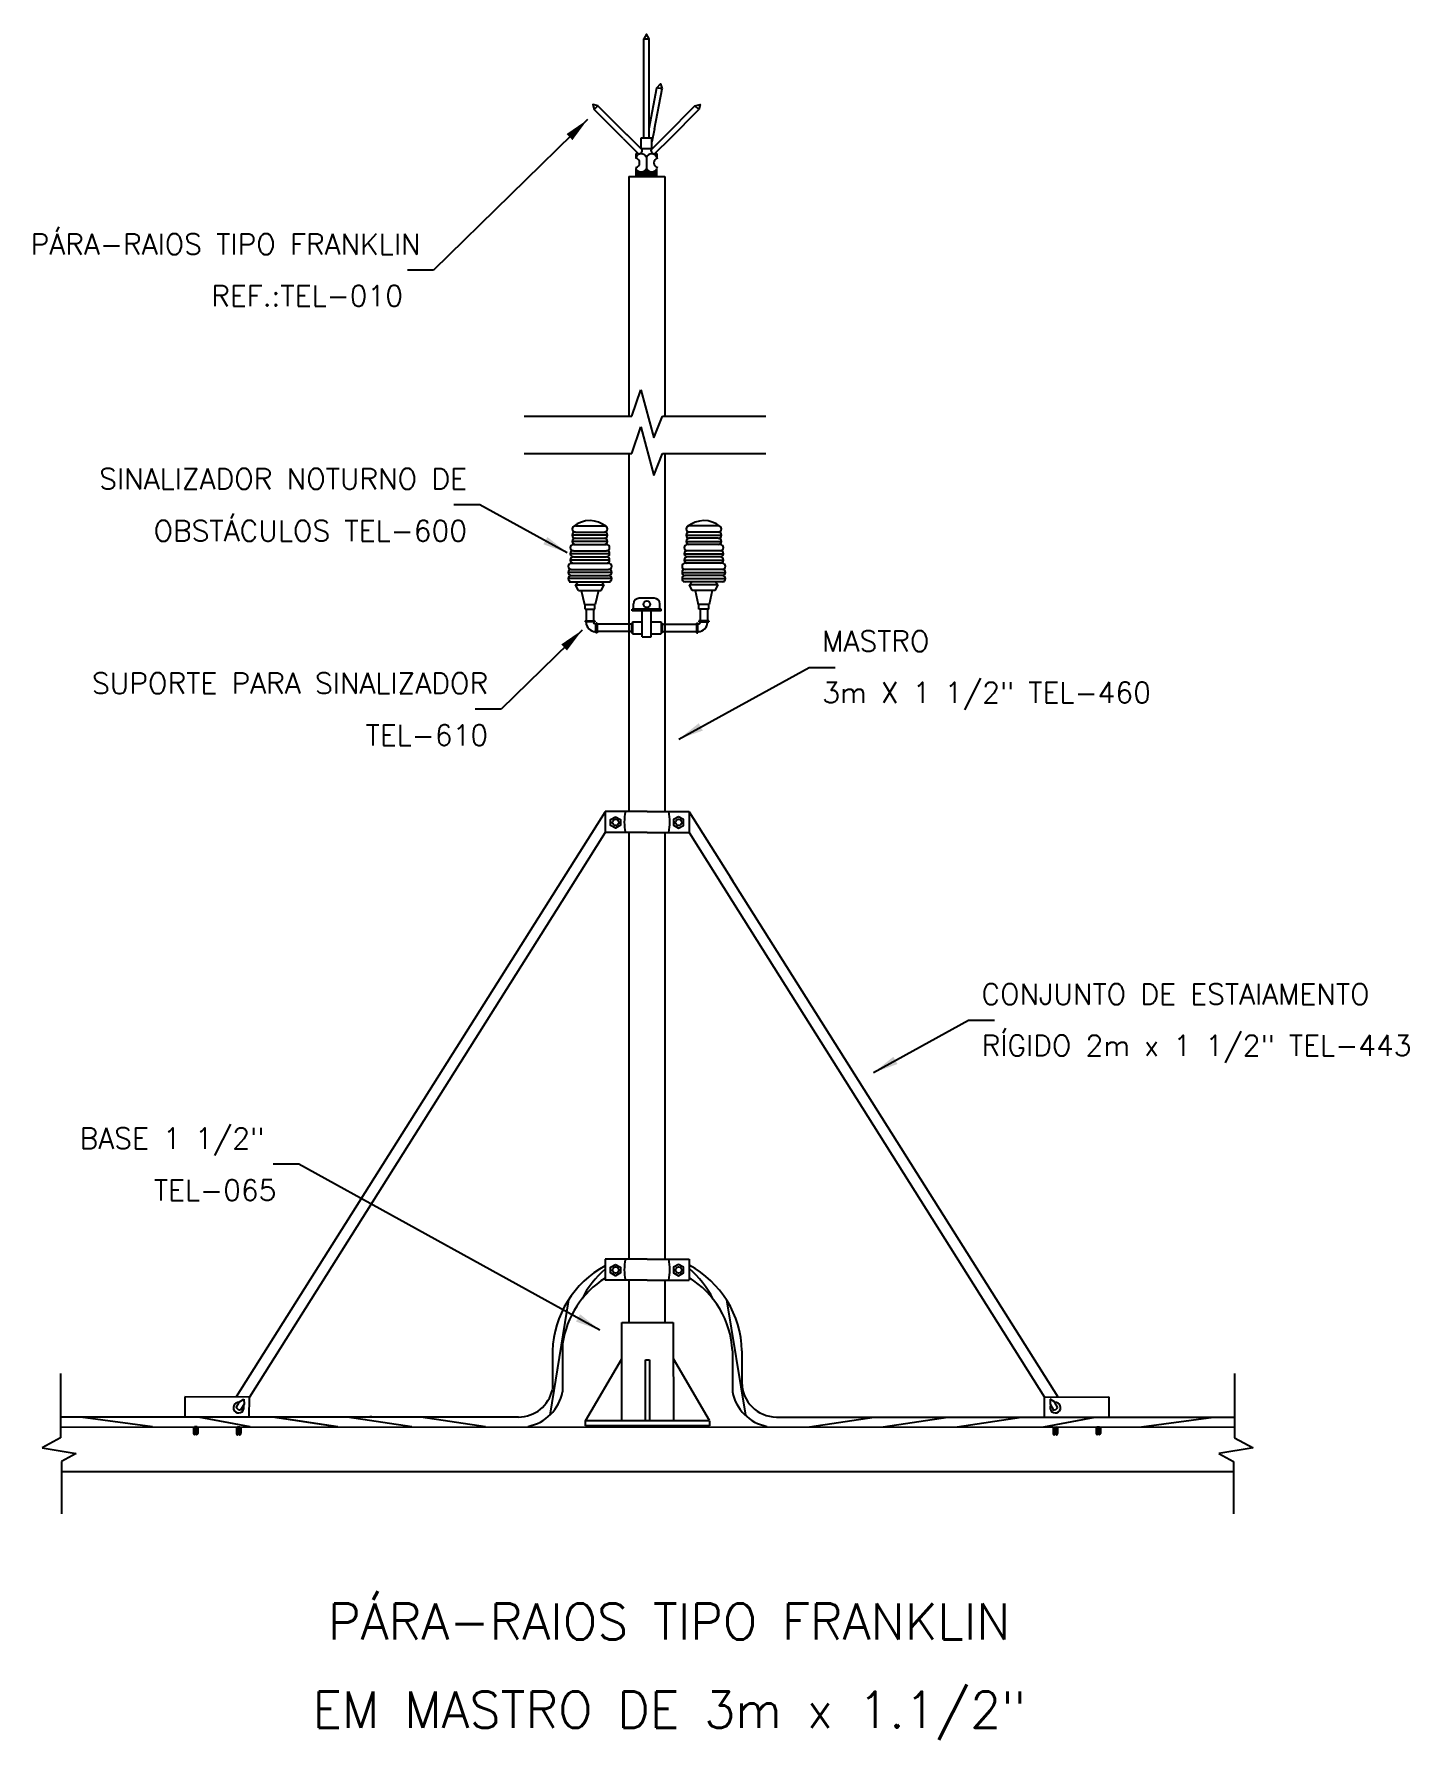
# Model space of a CAD drawing. Header units: millimetres. Extents: x -6119 to -6105.7, y -4668.6 to -4652.2.
import ezdxf
from ezdxf.enums import TextEntityAlignment as Align

# ---------------------------------------------------------------- set-up
doc = ezdxf.new("R2010")
doc.units = ezdxf.units.MM
doc.header["$LTSCALE"] = 10
doc.layers.add('Termotécnica', color=7, linetype='Continuous')
doc.styles.add('r140', font='romans.shx')
doc.styles.add('r80', font='romans.shx')

# ---------------------------------------------------------------- blocks, each defined once
blk = doc.blocks.new('*X3')
at = {"color": 0}
for p, q in [((221.636, 187.654), (221.658, 187.654)), ((222.072, 187.654), (222.148, 187.654)), ((222.099, 187.692), (222.121, 187.692)), ((222.562, 187.654), (222.576, 187.654)), ((221.636, 187.617), (221.696, 187.617)), ((221.636, 187.579), (221.76, 187.579)), ((221.636, 187.542), (222.576, 187.542)), ((221.636, 187.504), (222.576, 187.504)), ((221.636, 187.467), (222.576, 187.467)), ((221.636, 187.429), (222.576, 187.429)), ((221.636, 187.392), (222.576, 187.392)), ((221.969, 187.579), (222.25, 187.579)), ((222.033, 187.617), (222.187, 187.617)), ((222.46, 187.579), (222.576, 187.579)), ((222.523, 187.617), (222.576, 187.617))]:
    blk.add_line(p, q, dxfattribs=at)
blk = doc.blocks.new('*X5')
at = {"color": 0}
for p, q in [((181.767, 175.738), (181.784, 175.755)), ((181.767, 175.72), (181.785, 175.738)), ((181.767, 175.703), (181.786, 175.722)), ((181.768, 175.757), (181.773, 175.762)), ((181.775, 175.693), (181.785, 175.703))]:
    blk.add_line(p, q, dxfattribs=at)
blk = doc.blocks.new('*X4')
at = {"color": 0}
for p, q in [((181.767, 175.738), (181.784, 175.755)), ((181.767, 175.72), (181.785, 175.738)), ((181.767, 175.703), (181.786, 175.722)), ((181.768, 175.757), (181.773, 175.762)), ((181.775, 175.693), (181.785, 175.703))]:
    blk.add_line(p, q, dxfattribs=at)
blk = doc.blocks.new('*X2')
at = {"color": 0}
for p, q in [((181.767, 175.738), (181.784, 175.755)), ((181.767, 175.72), (181.785, 175.738)), ((181.767, 175.703), (181.786, 175.722)), ((181.768, 175.757), (181.773, 175.762)), ((181.775, 175.693), (181.785, 175.703))]:
    blk.add_line(p, q, dxfattribs=at)
blk = doc.blocks.new('*X1')
at = {"color": 0}
for p, q in [((181.767, 175.738), (181.784, 175.755)), ((181.767, 175.72), (181.785, 175.738)), ((181.767, 175.703), (181.786, 175.722)), ((181.768, 175.757), (181.773, 175.762)), ((181.775, 175.693), (181.785, 175.703))]:
    blk.add_line(p, q, dxfattribs=at)

msp = doc.modelspace()

# ---------------------------------------------------------------- linework, layer by layer
at = {"layer": 'Termotécnica', "color": 2}
for p, q in [((-6113.073, -4653.153), (-6113.073, -4652.195)), ((-6113.021, -4653.153), (-6113.021, -4652.195)), ((-6113.023, -4653.062), (-6112.947, -4652.67)), ((-6112.971, -4653.065), (-6112.896, -4652.68)), ((-6113.274, -4653.158), (-6113.552, -4652.88)), ((-6113.233, -4653.126), (-6113.516, -4652.843)), ((-6112.862, -4653.126), (-6112.58, -4652.843)), ((-6112.821, -4653.158), (-6112.543, -4652.88)), ((-6113.617, -4652.976), (-6115.104, -4654.428)), ((-6112.971, -4653.065), (-6112.996, -4653.191)), ((-6113.274, -4653.158), (-6113.128, -4653.304)), ((-6113.091, -4653.268), (-6113.239, -4653.12)), ((-6113.099, -4653.153), (-6112.995, -4653.153)), ((-6113.099, -4653.256), (-6113.099, -4653.153)), ((-6113.004, -4653.268), (-6112.856, -4653.12)), ((-6112.996, -4653.256), (-6112.996, -4653.153)), ((-6112.821, -4653.158), (-6112.968, -4653.304)), ((-6113.137, -4653.296), (-6113.15, -4653.308)), ((-6113.15, -4653.308), (-6113.15, -4653.349)), ((-6113.099, -4653.256), (-6112.996, -4653.256)), ((-6113.049, -4653.338), (-6113.049, -4653.448)), ((-6112.959, -4653.295), (-6112.948, -4653.307)), ((-6112.948, -4653.307), (-6112.948, -4653.349)), ((-6113.15, -4653.44), (-6113.15, -4653.448)), ((-6113.15, -4653.48), (-6113.15, -4653.48)), ((-6113.147, -4653.518), (-6113.147, -4653.453)), ((-6112.952, -4653.518), (-6113.147, -4653.518)), ((-6112.952, -4653.456), (-6112.952, -4653.518)), ((-6112.948, -4653.448), (-6112.948, -4653.448)), ((-6115.104, -4654.428), (-6115.354, -4654.428)), ((-6114.656, -4656.694), (-6114.906, -4656.694)), ((-6113.812, -4657.158), (-6114.656, -4656.694)), ((-6113.794, -4657.437), (-6113.394, -4657.437)), ((-6113.732, -4657.465), (-6113.705, -4657.437)), ((-6113.732, -4657.465), (-6113.456, -4657.465)), ((-6113.705, -4657.52), (-6113.732, -4657.465)), ((-6113.705, -4657.52), (-6113.484, -4657.52)), ((-6113.677, -4657.52), (-6113.647, -4657.658)), ((-6113.511, -4657.52), (-6113.542, -4657.658)), ((-6113.456, -4657.465), (-6113.484, -4657.437)), ((-6113.484, -4657.52), (-6113.456, -4657.465)), ((-6112.295, -4657.437), (-6112.695, -4657.437)), ((-6112.633, -4657.465), (-6112.606, -4657.437)), ((-6112.357, -4657.465), (-6112.633, -4657.465)), ((-6112.606, -4657.52), (-6112.633, -4657.465)), ((-6112.385, -4657.52), (-6112.606, -4657.52)), ((-6112.578, -4657.52), (-6112.548, -4657.658)), ((-6112.413, -4657.52), (-6112.443, -4657.658)), ((-6112.357, -4657.465), (-6112.385, -4657.437)), ((-6112.385, -4657.52), (-6112.357, -4657.465)), ((-6113.647, -4657.658), (-6113.542, -4657.658)), ((-6113.641, -4657.702), (-6113.641, -4657.658)), ((-6113.547, -4657.702), (-6113.547, -4657.658)), ((-6113.173, -4657.7), (-6113.173, -4657.651)), ((-6112.974, -4657.596), (-6113.118, -4657.596)), ((-6112.919, -4657.7), (-6112.919, -4657.651)), ((-6112.443, -4657.658), (-6112.548, -4657.658)), ((-6112.542, -4657.702), (-6112.542, -4657.658)), ((-6112.448, -4657.702), (-6112.448, -4657.658)), ((-6113.641, -4657.702), (-6113.547, -4657.702)), ((-6113.641, -4657.813), (-6113.547, -4657.813)), ((-6113.641, -4657.813), (-6113.641, -4657.824)), ((-6113.547, -4657.824), (-6113.641, -4657.824)), ((-6113.63, -4657.702), (-6113.63, -4657.813)), ((-6113.63, -4657.824), (-6113.63, -4657.829)), ((-6113.558, -4657.702), (-6113.558, -4657.813)), ((-6113.558, -4657.829), (-6113.558, -4657.824)), ((-6113.547, -4657.813), (-6113.547, -4657.824)), ((-6113.542, -4657.846), (-6113.536, -4657.846)), ((-6113.536, -4657.929), (-6113.536, -4657.835)), ((-6113.525, -4657.835), (-6113.536, -4657.835)), ((-6113.525, -4657.835), (-6113.525, -4657.929)), ((-6113.194, -4657.846), (-6113.525, -4657.846)), ((-6113.194, -4657.835), (-6113.183, -4657.835)), ((-6113.194, -4657.835), (-6113.194, -4657.929)), ((-6112.905, -4657.7), (-6113.187, -4657.7)), ((-6113.187, -4657.717), (-6113.187, -4657.7)), ((-6112.905, -4657.717), (-6113.187, -4657.717)), ((-6113.183, -4657.824), (-6113.09, -4657.824)), ((-6113.183, -4657.824), (-6113.183, -4657.94)), ((-6113.09, -4657.967), (-6113.09, -4657.717)), ((-6113.002, -4657.967), (-6113.002, -4657.717)), ((-6113.002, -4657.824), (-6112.907, -4657.824)), ((-6112.907, -4657.824), (-6112.907, -4657.94)), ((-6112.907, -4657.835), (-6112.896, -4657.835)), ((-6112.905, -4657.717), (-6112.905, -4657.7)), ((-6112.896, -4657.835), (-6112.896, -4657.929)), ((-6112.896, -4657.846), (-6112.564, -4657.846)), ((-6112.564, -4657.835), (-6112.553, -4657.835)), ((-6112.564, -4657.835), (-6112.564, -4657.929)), ((-6112.553, -4657.929), (-6112.553, -4657.835)), ((-6112.548, -4657.846), (-6112.553, -4657.846)), ((-6112.448, -4657.702), (-6112.542, -4657.702)), ((-6112.542, -4657.813), (-6112.542, -4657.824)), ((-6112.448, -4657.813), (-6112.542, -4657.813)), ((-6112.542, -4657.824), (-6112.448, -4657.824)), ((-6112.531, -4657.702), (-6112.531, -4657.813)), ((-6112.531, -4657.829), (-6112.531, -4657.824)), ((-6112.459, -4657.702), (-6112.459, -4657.813)), ((-6112.459, -4657.824), (-6112.459, -4657.829)), ((-6112.448, -4657.813), (-6112.448, -4657.824)), ((-6113.668, -4657.903), (-6114.452, -4658.667)), ((-6113.542, -4657.918), (-6113.536, -4657.918)), ((-6113.525, -4657.929), (-6113.536, -4657.929)), ((-6113.194, -4657.918), (-6113.525, -4657.918)), ((-6113.194, -4657.929), (-6113.183, -4657.929)), ((-6113.183, -4657.94), (-6113.09, -4657.94)), ((-6113.09, -4657.967), (-6113.002, -4657.967)), ((-6113.002, -4657.94), (-6112.907, -4657.94)), ((-6112.907, -4657.929), (-6112.896, -4657.929)), ((-6112.896, -4657.918), (-6112.564, -4657.918)), ((-6112.564, -4657.929), (-6112.553, -4657.929)), ((-6112.548, -4657.918), (-6112.553, -4657.918)), ((-6112.736, -4658.956), (-6111.478, -4658.263)), ((-6111.478, -4658.263), (-6111.228, -4658.263)), ((-6114.452, -4658.667), (-6114.702, -4658.667)), ((-6110.856, -4662.175), (-6109.94, -4661.67)), ((-6109.94, -4661.67), (-6109.69, -4661.67)), ((-6116.402, -4663.06), (-6116.652, -4663.06)), ((-6113.497, -4664.661), (-6116.402, -4663.06)), ((-6113.956, -4664.86), (-6113.956, -4665.235)), ((-6113.858, -4664.792), (-6113.858, -4665.255)), ((-6112.219, -4664.86), (-6112.219, -4665.255)), ((-6112.128, -4664.86), (-6112.128, -4665.166)), ((-6113.058, -4664.946), (-6113.018, -4664.946)), ((-6113.058, -4665.535), (-6113.058, -4664.946)), ((-6113.018, -4664.946), (-6113.018, -4665.535)), ((-6112.441, -4665.535), (-6113.635, -4665.535))]:
    msp.add_line(p, q, dxfattribs=at)
at = {"layer": 'Termotécnica', "color": 3, "linetype": 'ByBlock'}
for p, q in [((-6113.219, -4653.525), (-6112.871, -4653.525)), ((-6113.219, -4653.525), (-6113.219, -4655.837)), ((-6112.871, -4653.525), (-6112.871, -4655.837)), ((-6113.219, -4656.198), (-6113.218, -4659.654)), ((-6112.871, -4656.198), (-6112.87, -4659.654)), ((-6113.218, -4659.858), (-6113.218, -4663.975)), ((-6112.87, -4659.858), (-6112.87, -4663.975)), ((-6113.218, -4664.179), (-6113.218, -4664.588)), ((-6112.87, -4664.179), (-6112.87, -4664.588))]:
    msp.add_line(p, q, dxfattribs=at)
at = {"layer": 'Termotécnica', "color": 1}
for p, q in [((-6113.189, -4655.837), (-6113.104, -4655.583)), ((-6113.104, -4655.583), (-6112.977, -4656.049)), ((-6114.228, -4655.837), (-6113.189, -4655.837)), ((-6112.977, -4656.049), (-6112.892, -4655.837)), ((-6112.892, -4655.837), (-6111.896, -4655.837)), ((-6113.189, -4656.198), (-6113.104, -4655.943)), ((-6113.104, -4655.943), (-6112.977, -4656.41)), ((-6114.228, -4656.198), (-6113.189, -4656.198)), ((-6112.977, -4656.41), (-6112.892, -4656.198)), ((-6112.892, -4656.198), (-6111.896, -4656.198)), ((-6113.424, -4656.987), (-6113.764, -4656.987)), ((-6113.734, -4656.897), (-6113.454, -4656.897)), ((-6113.734, -4656.957), (-6113.454, -4656.957)), ((-6113.734, -4657.017), (-6113.454, -4657.017)), ((-6112.665, -4656.987), (-6112.325, -4656.987)), ((-6112.355, -4656.897), (-6112.635, -4656.897)), ((-6112.355, -4656.957), (-6112.635, -4656.957)), ((-6112.355, -4657.017), (-6112.635, -4657.017)), ((-6113.404, -4657.167), (-6113.784, -4657.167)), ((-6113.424, -4657.047), (-6113.764, -4657.047)), ((-6113.754, -4657.077), (-6113.434, -4657.077)), ((-6113.754, -4657.137), (-6113.434, -4657.137)), ((-6113.754, -4657.197), (-6113.434, -4657.197)), ((-6112.685, -4657.167), (-6112.305, -4657.167)), ((-6112.665, -4657.047), (-6112.325, -4657.047)), ((-6112.335, -4657.077), (-6112.655, -4657.077)), ((-6112.335, -4657.137), (-6112.655, -4657.137)), ((-6112.335, -4657.197), (-6112.655, -4657.197)), ((-6113.384, -4657.347), (-6113.805, -4657.347)), ((-6113.404, -4657.227), (-6113.784, -4657.227)), ((-6113.774, -4657.257), (-6113.414, -4657.257)), ((-6113.774, -4657.317), (-6113.414, -4657.317)), ((-6112.705, -4657.347), (-6112.285, -4657.347)), ((-6112.685, -4657.227), (-6112.305, -4657.227)), ((-6112.315, -4657.257), (-6112.675, -4657.257)), ((-6112.315, -4657.317), (-6112.675, -4657.317)), ((-6113.384, -4657.407), (-6113.805, -4657.407)), ((-6113.774, -4657.377), (-6113.414, -4657.377)), ((-6112.705, -4657.407), (-6112.285, -4657.407)), ((-6112.315, -4657.377), (-6112.675, -4657.377)), ((-6113.8, -4664.367), (-6113.982, -4665.482)), ((-6113.8, -4664.367), (-6113.963, -4665.363)), ((-6112.277, -4664.367), (-6112.094, -4665.482)), ((-6118.703, -4665.078), (-6118.703, -4665.699)), ((-6107.374, -4665.078), (-6107.374, -4665.699)), ((-6117.007, -4665.409), (-6116.975, -4665.353)), ((-6116.932, -4665.375), (-6116.965, -4665.433)), ((-6109.154, -4665.375), (-6109.122, -4665.433)), ((-6109.08, -4665.409), (-6109.112, -4665.353)), ((-6117.815, -4665.595), (-6118.509, -4665.499)), ((-6117.419, -4665.595), (-6117.419, -4665.657)), ((-6117.414, -4665.595), (-6117.414, -4665.657)), ((-6117.388, -4665.595), (-6117.409, -4665.595)), ((-6117.406, -4665.6), (-6117.409, -4665.595)), ((-6117.409, -4665.605), (-6117.406, -4665.6)), ((-6117.388, -4665.595), (-6117.391, -4665.6)), ((-6117.391, -4665.6), (-6117.388, -4665.605)), ((-6117.385, -4665.595), (-6117.388, -4665.595)), ((-6117.383, -4665.595), (-6117.383, -4665.657)), ((-6117.378, -4665.595), (-6117.378, -4665.657)), ((-6116.872, -4665.595), (-6117.37, -4665.499)), ((-6117.005, -4665.595), (-6117.005, -4665.658)), ((-6117, -4665.595), (-6117, -4665.658)), ((-6116.992, -4665.601), (-6116.995, -4665.595)), ((-6116.974, -4665.596), (-6116.995, -4665.595)), ((-6116.995, -4665.606), (-6116.992, -4665.601)), ((-6116.974, -4665.596), (-6116.976, -4665.601)), ((-6116.976, -4665.601), (-6116.974, -4665.606)), ((-6116.971, -4665.596), (-6116.974, -4665.596)), ((-6116.969, -4665.596), (-6116.969, -4665.658)), ((-6116.964, -4665.596), (-6116.964, -4665.658)), ((-6116.036, -4665.595), (-6116.658, -4665.499)), ((-6116.026, -4665.595), (-6116.648, -4665.499)), ((-6115.314, -4665.595), (-6115.937, -4665.499)), ((-6114.602, -4665.595), (-6115.225, -4665.499)), ((-6111.475, -4665.595), (-6110.852, -4665.499)), ((-6110.763, -4665.595), (-6110.14, -4665.499)), ((-6110.051, -4665.595), (-6109.428, -4665.499)), ((-6109.215, -4665.595), (-6108.717, -4665.499)), ((-6109.123, -4665.596), (-6109.123, -4665.658)), ((-6109.118, -4665.596), (-6109.118, -4665.658)), ((-6109.116, -4665.596), (-6109.113, -4665.596)), ((-6109.113, -4665.596), (-6109.092, -4665.595)), ((-6109.113, -4665.596), (-6109.11, -4665.601)), ((-6109.11, -4665.601), (-6109.113, -4665.606)), ((-6109.095, -4665.601), (-6109.092, -4665.595)), ((-6109.092, -4665.606), (-6109.095, -4665.601)), ((-6109.087, -4665.595), (-6109.087, -4665.658)), ((-6109.082, -4665.595), (-6109.081, -4665.658)), ((-6108.709, -4665.595), (-6108.709, -4665.657)), ((-6108.704, -4665.595), (-6108.703, -4665.657)), ((-6108.701, -4665.595), (-6108.698, -4665.595)), ((-6108.699, -4665.595), (-6108.678, -4665.595)), ((-6108.698, -4665.595), (-6108.696, -4665.6)), ((-6108.696, -4665.6), (-6108.698, -4665.605)), ((-6108.68, -4665.6), (-6108.678, -4665.595)), ((-6108.678, -4665.605), (-6108.68, -4665.6)), ((-6108.673, -4665.595), (-6108.672, -4665.657)), ((-6108.667, -4665.595), (-6108.667, -4665.657)), ((-6108.272, -4665.595), (-6107.578, -4665.499)), ((-6118.703, -4665.699), (-6118.881, -4665.795)), ((-6117.407, -4665.612), (-6117.409, -4665.605)), ((-6117.409, -4665.615), (-6117.407, -4665.612)), ((-6117.406, -4665.621), (-6117.409, -4665.615)), ((-6117.409, -4665.626), (-6117.406, -4665.621)), ((-6117.406, -4665.632), (-6117.409, -4665.626)), ((-6117.409, -4665.636), (-6117.406, -4665.632)), ((-6117.406, -4665.643), (-6117.409, -4665.636)), ((-6117.409, -4665.646), (-6117.406, -4665.643)), ((-6117.407, -4665.653), (-6117.409, -4665.646)), ((-6117.409, -4665.657), (-6117.407, -4665.653)), ((-6117.404, -4665.663), (-6117.409, -4665.657)), ((-6117.399, -4665.667), (-6117.404, -4665.663)), ((-6117.399, -4665.667), (-6117.393, -4665.663)), ((-6117.388, -4665.657), (-6117.393, -4665.663)), ((-6117.388, -4665.605), (-6117.391, -4665.612)), ((-6117.391, -4665.612), (-6117.388, -4665.616)), ((-6117.388, -4665.616), (-6117.391, -4665.623)), ((-6117.391, -4665.623), (-6117.388, -4665.626)), ((-6117.388, -4665.626), (-6117.391, -4665.631)), ((-6117.391, -4665.631), (-6117.388, -4665.636)), ((-6117.388, -4665.636), (-6117.391, -4665.643)), ((-6117.391, -4665.643), (-6117.388, -4665.647)), ((-6117.388, -4665.647), (-6117.391, -4665.652)), ((-6117.391, -4665.652), (-6117.388, -4665.657)), ((-6116.993, -4665.613), (-6116.995, -4665.606)), ((-6116.995, -4665.616), (-6116.993, -4665.613)), ((-6116.992, -4665.622), (-6116.995, -4665.616)), ((-6116.995, -4665.627), (-6116.992, -4665.622)), ((-6116.992, -4665.633), (-6116.995, -4665.627)), ((-6116.995, -4665.637), (-6116.992, -4665.633)), ((-6116.992, -4665.644), (-6116.995, -4665.637)), ((-6116.995, -4665.647), (-6116.992, -4665.644)), ((-6116.993, -4665.653), (-6116.995, -4665.647)), ((-6116.995, -4665.658), (-6116.993, -4665.653)), ((-6116.989, -4665.664), (-6116.995, -4665.658)), ((-6116.985, -4665.668), (-6116.989, -4665.664)), ((-6116.985, -4665.668), (-6116.979, -4665.664)), ((-6116.974, -4665.658), (-6116.979, -4665.664)), ((-6116.974, -4665.627), (-6116.977, -4665.632)), ((-6116.977, -4665.632), (-6116.974, -4665.637)), ((-6116.974, -4665.637), (-6116.977, -4665.644)), ((-6116.977, -4665.644), (-6116.974, -4665.648)), ((-6116.974, -4665.648), (-6116.977, -4665.653)), ((-6116.977, -4665.653), (-6116.974, -4665.658)), ((-6116.974, -4665.606), (-6116.976, -4665.613)), ((-6116.976, -4665.613), (-6116.974, -4665.617)), ((-6116.974, -4665.617), (-6116.976, -4665.623)), ((-6116.976, -4665.623), (-6116.974, -4665.627)), ((-6109.113, -4665.606), (-6109.11, -4665.613)), ((-6109.11, -4665.613), (-6109.113, -4665.617)), ((-6109.113, -4665.617), (-6109.11, -4665.623)), ((-6109.11, -4665.623), (-6109.113, -4665.627)), ((-6109.113, -4665.627), (-6109.11, -4665.632)), ((-6109.11, -4665.644), (-6109.113, -4665.648)), ((-6109.113, -4665.648), (-6109.11, -4665.653)), ((-6109.11, -4665.632), (-6109.112, -4665.637)), ((-6109.112, -4665.637), (-6109.11, -4665.644)), ((-6109.11, -4665.653), (-6109.112, -4665.658)), ((-6109.112, -4665.658), (-6109.108, -4665.664)), ((-6109.102, -4665.668), (-6109.108, -4665.664)), ((-6109.102, -4665.668), (-6109.097, -4665.664)), ((-6109.097, -4665.664), (-6109.092, -4665.658)), ((-6109.095, -4665.622), (-6109.092, -4665.616)), ((-6109.092, -4665.627), (-6109.095, -4665.622)), ((-6109.095, -4665.633), (-6109.092, -4665.627)), ((-6109.092, -4665.637), (-6109.095, -4665.633)), ((-6109.095, -4665.644), (-6109.092, -4665.637)), ((-6109.092, -4665.647), (-6109.095, -4665.644)), ((-6109.094, -4665.613), (-6109.092, -4665.606)), ((-6109.092, -4665.616), (-6109.094, -4665.613)), ((-6109.094, -4665.653), (-6109.092, -4665.647)), ((-6109.092, -4665.658), (-6109.094, -4665.653)), ((-6108.696, -4665.612), (-6108.699, -4665.616)), ((-6108.699, -4665.616), (-6108.696, -4665.623)), ((-6108.696, -4665.623), (-6108.699, -4665.626)), ((-6108.699, -4665.626), (-6108.696, -4665.631)), ((-6108.696, -4665.643), (-6108.699, -4665.647)), ((-6108.699, -4665.647), (-6108.696, -4665.652)), ((-6108.698, -4665.605), (-6108.696, -4665.612)), ((-6108.696, -4665.631), (-6108.698, -4665.636)), ((-6108.698, -4665.636), (-6108.696, -4665.643)), ((-6108.696, -4665.652), (-6108.698, -4665.657)), ((-6108.698, -4665.657), (-6108.693, -4665.663)), ((-6108.688, -4665.667), (-6108.693, -4665.663)), ((-6108.688, -4665.667), (-6108.683, -4665.663)), ((-6108.683, -4665.663), (-6108.678, -4665.657)), ((-6108.681, -4665.632), (-6108.678, -4665.626)), ((-6108.678, -4665.636), (-6108.681, -4665.632)), ((-6108.681, -4665.643), (-6108.678, -4665.636)), ((-6108.678, -4665.646), (-6108.681, -4665.643)), ((-6108.68, -4665.612), (-6108.678, -4665.605)), ((-6108.678, -4665.615), (-6108.68, -4665.612)), ((-6108.68, -4665.621), (-6108.678, -4665.615)), ((-6108.678, -4665.626), (-6108.68, -4665.621)), ((-6108.68, -4665.653), (-6108.678, -4665.646)), ((-6108.678, -4665.657), (-6108.68, -4665.653)), ((-6107.374, -4665.699), (-6107.195, -4665.795)), ((-6118.881, -4665.795), (-6118.553, -4665.852)), ((-6118.553, -4665.852), (-6118.694, -4665.927)), ((-6118.694, -4665.927), (-6118.694, -4666.434)), ((-6107.195, -4665.795), (-6107.524, -4665.852)), ((-6107.524, -4665.852), (-6107.383, -4665.927)), ((-6107.383, -4665.927), (-6107.383, -4666.434))]:
    msp.add_line(p, q, dxfattribs=at)
at = {"layer": 'Termotécnica', "color": 3}
for p, q in [((-6113.448, -4659.657), (-6113.866, -4660.321)), ((-6113.042, -4659.654), (-6113.448, -4659.654)), ((-6113.448, -4659.654), (-6113.447, -4659.858)), ((-6113.042, -4659.654), (-6112.636, -4659.654)), ((-6112.636, -4659.654), (-6112.637, -4659.858)), ((-6112.636, -4659.657), (-6112.218, -4660.322)), ((-6113.447, -4659.858), (-6113.866, -4660.523)), ((-6113.042, -4659.858), (-6113.447, -4659.858)), ((-6113.042, -4659.858), (-6112.637, -4659.858)), ((-6112.637, -4659.858), (-6112.218, -4660.524)), ((-6113.866, -4660.321), (-6117.008, -4665.305)), ((-6112.239, -4660.287), (-6109.079, -4665.305)), ((-6113.866, -4660.523), (-6116.88, -4665.306)), ((-6112.218, -4660.524), (-6109.206, -4665.306)), ((-6113.448, -4663.975), (-6113.447, -4664.179)), ((-6113.042, -4663.975), (-6113.448, -4663.975)), ((-6113.042, -4663.975), (-6112.636, -4663.975)), ((-6112.636, -4663.975), (-6112.637, -4664.179)), ((-6113.042, -4664.179), (-6113.447, -4664.179)), ((-6113.042, -4664.179), (-6112.637, -4664.179)), ((-6113.287, -4664.588), (-6112.79, -4664.588)), ((-6113.287, -4664.687), (-6113.287, -4664.588)), ((-6112.79, -4664.588), (-6112.79, -4664.687)), ((-6113.287, -4665.533), (-6113.287, -4664.687)), ((-6112.79, -4664.687), (-6112.789, -4665.533)), ((-6113.635, -4665.535), (-6113.287, -4664.936)), ((-6112.441, -4665.533), (-6112.789, -4664.936)), ((-6116.88, -4665.306), (-6117.502, -4665.305)), ((-6117.502, -4665.305), (-6117.502, -4665.499)), ((-6116.881, -4665.499), (-6116.88, -4665.306)), ((-6109.206, -4665.306), (-6108.585, -4665.305)), ((-6109.206, -4665.499), (-6109.206, -4665.306)), ((-6108.585, -4665.305), (-6108.585, -4665.499)), ((-6118.703, -4665.596), (-6107.374, -4665.594)), ((-6113.635, -4665.583), (-6113.635, -4665.535)), ((-6112.541, -4665.583), (-6113.635, -4665.583)), ((-6112.441, -4665.583), (-6112.541, -4665.583)), ((-6112.441, -4665.535), (-6112.441, -4665.583)), ((-6118.694, -4666.026), (-6107.383, -4666.025))]:
    msp.add_line(p, q, dxfattribs=at)
at = {"layer": 'Termotécnica', "color": 2, "linetype": 'ByBlock'}
for p, q in [((-6114.282, -4665.499), (-6118.703, -4665.499)), ((-6115.759, -4665.499), (-6118.703, -4665.499)), ((-6111.794, -4665.499), (-6107.374, -4665.499))]:
    msp.add_line(p, q, dxfattribs=at)
at = {"layer": 'Termotécnica', "color": 2}
for points in [[(-6113.022, -4652.196), (-6113.048, -4652.151), (-6113.074, -4652.196)], [(-6112.896, -4652.68), (-6112.947, -4652.67), (-6112.913, -4652.631)], [(-6113.552, -4652.88), (-6113.516, -4652.843), (-6113.566, -4652.83)], [(-6112.543, -4652.88), (-6112.58, -4652.843), (-6112.53, -4652.83)]]:
    msp.add_lwpolyline(points, close=True, dxfattribs=at)
for points in [[(-6113.099, -4653.256), (-6113.101, -4653.258)], [(-6112.994, -4653.258), (-6112.996, -4653.256)]]:
    msp.add_lwpolyline(points, dxfattribs=at)
at = {"layer": 'Termotécnica', "color": 1}
for points in [[(-6113.346, -4659.705), (-6113.298, -4659.732), (-6113.298, -4659.787), (-6113.346, -4659.815), (-6113.394, -4659.788), (-6113.394, -4659.733)], [(-6112.738, -4659.705), (-6112.786, -4659.732), (-6112.786, -4659.787), (-6112.738, -4659.815), (-6112.691, -4659.788), (-6112.69, -4659.733)], [(-6113.346, -4664.026), (-6113.298, -4664.053), (-6113.298, -4664.108), (-6113.346, -4664.136), (-6113.394, -4664.109), (-6113.394, -4664.054)], [(-6112.738, -4664.026), (-6112.786, -4664.053), (-6112.786, -4664.108), (-6112.738, -4664.136), (-6112.691, -4664.109), (-6112.69, -4664.054)]]:
    msp.add_lwpolyline(points, close=True, dxfattribs=at)
for points in [[(-6116.975, -4665.353), (-6116.975, -4665.353), (-6116.934, -4665.327)], [(-6116.934, -4665.327), (-6116.932, -4665.376)], [(-6109.153, -4665.327), (-6109.154, -4665.376)], [(-6109.112, -4665.353), (-6109.111, -4665.353), (-6109.153, -4665.327)]]:
    msp.add_lwpolyline(points, dxfattribs=at)
for centre, radius in [((-6113.045, -4657.652), 0.0318), ((-6113.346, -4659.76), 0.0304), ((-6112.738, -4659.76), 0.0304), ((-6113.346, -4664.081), 0.0304), ((-6112.738, -4664.081), 0.0304)]:
    msp.add_circle(centre, radius, dxfattribs=at)
at = {"layer": 'Termotécnica', "color": 2}
for centre, radius, start, end in [((-6113.1, -4653.361), 0.0546, 20.2254, 157.802), ((-6113.161, -4653.394), 0.047, 283.4549, 76.5451), ((-6113.12, -4653.275), 0.03, 255.3196, 16.1831), ((-6113, -4653.361), 0.0546, 20.2254, 157.802), ((-6112.975, -4653.275), 0.03, 163.834, 284.6975), ((-6112.929, -4653.394), 0.047, 103.4549, 256.5451), ((-6113.1, -4653.424), 0.0562, 205.7803, 212.3471), ((-6113.1, -4653.424), 0.0562, 212.7906, 334.8777), ((-6112.998, -4653.424), 0.0562, 205.7803, 324.505), ((-6112.998, -4653.424), 0.0562, 324.8365, 334.8777), ((-6113.118, -4657.651), 0.0552, 90, 180), ((-6112.974, -4657.651), 0.0552, 0, 90), ((-6113.542, -4657.829), 0.0884, 180, 270), ((-6113.542, -4657.829), 0.0166, 180, 270), ((-6112.548, -4657.829), 0.0166, 270, 0), ((-6112.548, -4657.829), 0.0884, 270, 0), ((-6112.977, -4664.899), 0.98, 118.7122, 177.7033), ((-6113.089, -4664.883), 0.962, 1.3862, 61.8985), ((-6112.963, -4664.922), 0.904, 122.3931, 171.7317), ((-6113.102, -4664.905), 0.884, 2.8998, 58.2479), ((-6114.282, -4665.166), 0.333, 270, 348.014), ((-6114.271, -4665.176), 0.421, 280.9225, 349.0775), ((-6111.806, -4665.176), 0.421, 190.9225, 259.0775), ((-6111.794, -4665.166), 0.333, 180, 270), ((-6115.759, -4665.223), 0.276, 270, 282.3428)]:
    msp.add_arc(centre, radius, start, end, dxfattribs=at)
at = {"layer": 'Termotécnica', "color": 1}
for centre, radius, start, end in [((-6113.594, -4657.096), 0.249, 50.2636, 129.3394), ((-6112.495, -4657.096), 0.249, 50.6606, 129.7364), ((-6113.734, -4656.927), 0.03, 90, 270), ((-6113.734, -4656.987), 0.03, 90, 270), ((-6113.734, -4657.047), 0.03, 90, 270), ((-6113.454, -4656.927), 0.03, 270, 90), ((-6113.454, -4656.987), 0.03, 270, 90), ((-6113.454, -4657.047), 0.03, 270, 90), ((-6112.635, -4656.927), 0.03, 90, 270), ((-6112.635, -4656.987), 0.03, 90, 270), ((-6112.635, -4657.047), 0.03, 90, 270), ((-6112.355, -4656.927), 0.03, 270, 90), ((-6112.355, -4656.987), 0.03, 270, 90), ((-6112.355, -4657.047), 0.03, 270, 90), ((-6113.754, -4657.107), 0.03, 90, 270), ((-6113.754, -4657.167), 0.03, 90, 270), ((-6113.754, -4657.227), 0.03, 90, 270), ((-6113.434, -4657.107), 0.03, 270, 90), ((-6113.434, -4657.167), 0.03, 270, 90), ((-6113.434, -4657.227), 0.03, 270, 90), ((-6112.655, -4657.107), 0.03, 90, 270), ((-6112.655, -4657.167), 0.03, 90, 270), ((-6112.655, -4657.227), 0.03, 90, 270), ((-6112.335, -4657.107), 0.03, 270, 90), ((-6112.335, -4657.167), 0.03, 270, 90), ((-6112.335, -4657.227), 0.03, 270, 90), ((-6113.774, -4657.287), 0.03, 90, 270), ((-6113.774, -4657.347), 0.03, 90, 270), ((-6113.414, -4657.287), 0.03, 270, 90), ((-6113.414, -4657.347), 0.03, 270, 90), ((-6112.675, -4657.287), 0.03, 90, 270), ((-6112.675, -4657.347), 0.03, 90, 270), ((-6112.315, -4657.287), 0.03, 270, 90), ((-6112.315, -4657.347), 0.03, 270, 90), ((-6113.774, -4657.407), 0.03, 90, 270), ((-6113.414, -4657.407), 0.03, 270, 90), ((-6112.675, -4657.407), 0.03, 90, 270), ((-6112.315, -4657.407), 0.03, 270, 90), ((-6112.848, -4664.767), 0.918, 130.7919, 153.6098), ((-6113.229, -4664.767), 0.918, 26.3902, 49.8179), ((-6116.984, -4665.409), 0.0509, 83.4187, 26.354), ((-6116.954, -4665.366), 0.0683, 219.4006, 260.8673), ((-6109.103, -4665.409), 0.0509, 153.646, 96.5813), ((-6109.133, -4665.366), 0.0683, 279.1327, 320.5994), ((-6117.403, -4665.655), 0.017, 186.5304, 250.7894), ((-6117.397, -4665.655), 0.017, 186.5304, 250.7894), ((-6117.4, -4665.655), 0.017, 289.0095, 353.2685), ((-6117.395, -4665.655), 0.017, 289.0095, 353.2685), ((-6116.988, -4665.656), 0.017, 186.5304, 250.7894), ((-6116.983, -4665.656), 0.017, 186.5304, 250.7894), ((-6116.986, -4665.656), 0.017, 289.0095, 353.2685), ((-6116.981, -4665.656), 0.017, 289.0095, 353.2685), ((-6109.106, -4665.656), 0.017, 186.7315, 250.9905), ((-6109.101, -4665.656), 0.017, 186.7315, 250.9905), ((-6109.103, -4665.656), 0.017, 289.2106, 353.4696), ((-6109.098, -4665.656), 0.017, 289.2106, 353.4696), ((-6108.692, -4665.655), 0.017, 186.7315, 250.9905), ((-6108.687, -4665.655), 0.017, 186.7315, 250.9905), ((-6108.689, -4665.655), 0.017, 289.2106, 353.4696), ((-6108.684, -4665.655), 0.017, 289.2106, 353.4696)]:
    msp.add_arc(centre, radius, start, end, dxfattribs=at)
at = {"layer": 'Termotécnica', "color": 3}
for centre, start, end in [((-6112.796, -4659.756), 167.3879, 192.6121), ((-6113.288, -4659.756), 347.3879, 12.6121), ((-6112.796, -4664.077), 167.3879, 192.6121), ((-6113.288, -4664.077), 347.3879, 12.6121)]:
    msp.add_arc(centre, 0.466, start, end, dxfattribs=at)
at = {"layer": 'Termotécnica', "color": 2}
for points in [[(-6113.819, -4653.115), (-6113.763, -4653.174), (-6113.617, -4652.976)], [(-6114.004, -4657.005), (-6114.044, -4657.075), (-6113.812, -4657.158)], [(-6113.871, -4658.042), (-6113.815, -4658.1), (-6113.668, -4657.903)], [(-6112.544, -4658.803), (-6112.504, -4658.873), (-6112.736, -4658.956)], [(-6110.666, -4662.022), (-6110.626, -4662.092), (-6110.856, -4662.175)], [(-6113.689, -4664.507), (-6113.728, -4664.578), (-6113.497, -4664.661)]]:
    msp.add_solid(points, dxfattribs=at)

# ---------------------------------------------------------------- block references
at = {"layer": 'Termotécnica', "color": 2, "xscale": 0.2070995630814262, "yscale": 0.2070995630814196, "zscale": 0.2070995630814218, "rotation": 0.008515691372295993}
msp.add_blockref('*X3', (-6159.042, -4692.33), dxfattribs=at)
at = {"layer": 'Termotécnica', "color": 1, "yscale": 1.035497815407098, "zscale": 1.035497815407109}
for name, p, xscale, rotation in [('*X1', (-5929.489, -4847.926), -1.035497815407098, 359.8994429510611), ('*X2', (-5929.075, -4847.926), -1.035497815407098, 359.8994429510611), ('*X4', (-6297.012, -4847.926), 1.035497815407111, 0.1005570493314158), ('*X5', (-6296.597, -4847.926), 1.035497815407111, 0.1005570493314158)]:
    msp.add_blockref(name, p, dxfattribs=dict(at, xscale=xscale, rotation=rotation))

# ---------------------------------------------------------------- texts
at = {"layer": 'Termotécnica', "color": 2, "style": 'r80'}
for s, p in [('PÁRA-RAIOS TIPO FRANKLIN', (-6115.229, -4654.279)), ('SINALIZADOR NOTURNO DE', (-6114.781, -4656.544)), ('OBSTÁCULOS TEL-600', (-6114.78, -4657.045)), ('SUPORTE PARA SINALIZADOR', (-6114.576, -4658.517)), ('TEL-610', (-6114.576, -4659.018))]:
    msp.add_text(s, height=0.2, dxfattribs=at).set_placement(p, align=Align.RIGHT)
msp.add_text('REF.:TEL-010', height=0.2, dxfattribs=at).set_placement((-6117.249, -4654.777))
for s, p in [('MASTRO', (-6111.354, -4658.01)), ('3m X 1 1/2" TEL-460', (-6111.352, -4658.507)), ('CONJUNTO DE ESTAIAMENTO', (-6109.816, -4661.417)), ('RÍGIDO 2m x 1 1/2" TEL-443', (-6109.814, -4661.913)), ('BASE 1 1/2"', (-6118.519, -4662.809)), ('TEL-065', (-6117.802, -4663.31))]:
    msp.add_text(s, height=0.2, dxfattribs=at).set_placement(p, align=Align.MIDDLE_LEFT)
at = {"layer": 'Termotécnica', "color": 5, "style": 'r140'}
for s, p in [('PÁRA-RAIOS TIPO FRANKLIN', (-6112.828, -4667.753)), ('EM MASTRO DE 3m x 1.1/2"', (-6112.828, -4668.604))]:
    msp.add_text(s, height=0.35, dxfattribs=at).set_placement(p, align=Align.BOTTOM_CENTER)

doc.saveas('drawing.dxf')
